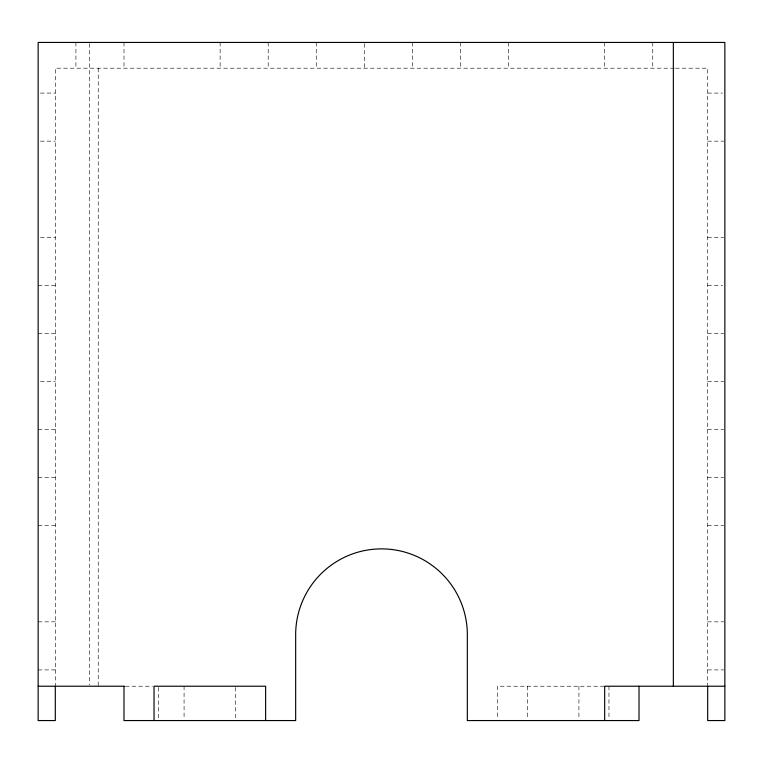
<?xml version="1.0" encoding="UTF-8"?>
<svg xmlns="http://www.w3.org/2000/svg" width="763" height="763" viewBox="0 0 763 763"><rect width="100%" height="100%" fill="white"/><g stroke="black" fill="none" stroke-linecap="round" stroke-linejoin="round"><path stroke-width="0.57" stroke-dasharray="3.81 2.86" d="M674.349 68.193L55.318 68.193L55.318 686.223M675.541 68.193L707.683 68.193L707.683 686.223M40.439 93.086L55.318 93.086M707.683 93.086L722.561 93.086M40.439 141.155L55.318 141.155M707.683 141.155L723.705 141.155M40.439 237.293L55.318 237.293M707.683 237.293L723.705 237.293M38.15 285.362L55.318 285.362M707.683 285.362L722.561 285.362M38.15 333.431L55.318 333.431M707.683 333.431L723.705 333.431M40.439 381.5L55.318 381.5M707.683 381.5L723.705 381.5M38.15 429.569L55.318 429.569M707.683 429.569L723.705 429.569M38.15 477.638L55.318 477.638M707.683 477.638L723.705 477.638M38.15 525.707L55.318 525.707M707.683 525.707L723.705 525.707M38.15 621.845L55.318 621.845M707.683 621.845L723.705 621.845M38.15 669.914L55.318 669.914M707.683 669.914L723.705 669.914M125.332 686.223L152.428 686.223M604.22 686.223L497.381 686.223L497.381 719.375M652.746 42.442L652.746 68.193M608.969 686.223L608.969 719.375M604.678 42.442L604.678 68.193M578.926 686.223L578.926 719.375M527.424 686.223L527.424 719.375M508.54 42.442L508.54 68.193M460.471 42.442L460.471 68.193M412.401 42.442L412.401 68.193M364.332 43.615L364.332 68.193M316.264 42.442L316.264 68.193M268.195 42.442L268.195 68.193M235.576 687.406L235.576 719.375M220.126 42.442L220.126 68.193M184.074 686.223L184.074 719.375M158.322 687.406L158.322 719.375M123.987 42.442L123.987 68.193M98.236 68.193L98.236 686.223M89.653 43.634L89.653 685.031M75.918 42.442L75.918 68.193"/><path stroke-width="1.14" d="M38.15 686.223L124.159 686.223M724.85 686.223L604.678 686.223L604.678 720.558M707.683 686.223L707.683 720.558L724.85 720.558L724.85 42.442L38.15 42.442L38.15 720.558L55.318 720.558L55.318 686.223M673.347 42.442L673.347 686.223M639.013 686.223L639.013 720.558L467.337 720.558L467.337 634.721A85.838 85.838 0 0 0 381.5 548.883A85.838 85.838 0 0 0 295.663 634.721L295.663 720.558L123.987 720.558L123.987 686.223M265.619 720.558L265.619 686.223L154.031 686.223L154.031 720.558"/></g></svg>
